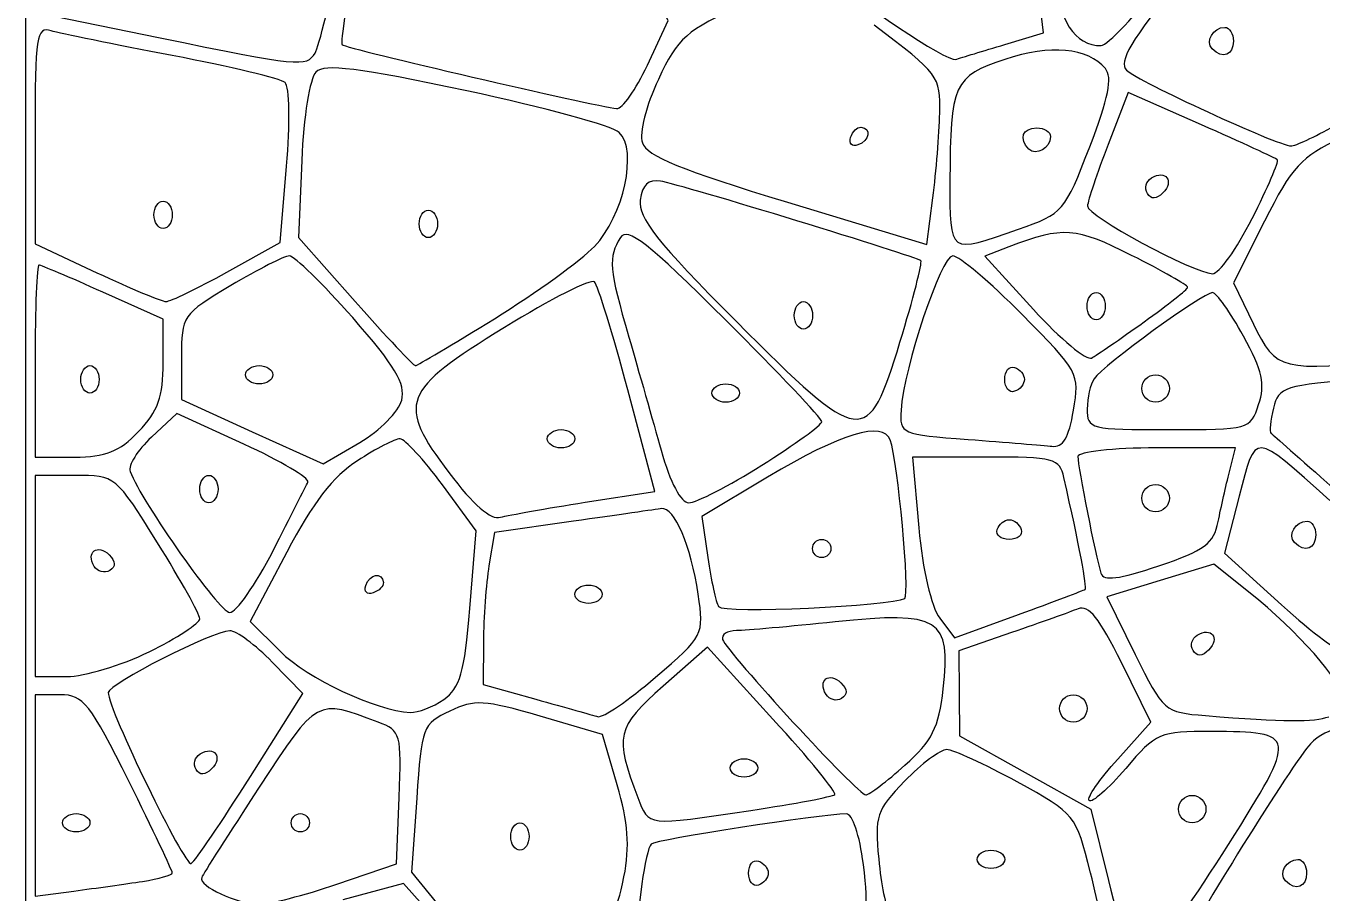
# Model space of a CAD drawing. Extents: x 1 to 601, y -4 to 449.
# Drawn here: x 0.9 to 107.1, y 60.9 to 132 of the extents above; entities that cross this region are included whole.
import ezdxf

# ---------------------------------------------------------------- set-up
doc = ezdxf.new("R2010")
doc.units = 0
doc.layers.get('0').update_dxf_attribs({"linetype": 'CONTINUOUS'})

msp = doc.modelspace()

# ---------------------------------------------------------------- linework, layer by layer
at = {"color": 7}
for points in [[(0.875971, 224.12403), (0.875971, 449.124032), (300.87597, 449.124032), (600.87597, 449.124032), (600.87597, 224.12403), (600.87597, -0.87597), (300.87597, -0.87597), (0.875971, -0.87597)], [(24.586553, 129.76251)], [(81.134175, 130.465095)], [(98.146357, 130.10364)], [(51.829418, 128.774648)], [(75.801795, 124.84566)], [(68.488471, 122.83653)], [(83.10558, 121.894418)], [(92.82339, 118.25688)], [(11.375971, 116.49903)], [(101.41428, 116.199922)], [(33.125971, 115.74903)], [(82.25097, 115.307543)], [(17.354678, 111.79626)], [(87.87597, 108.99903)], [(39.288638, 107.97579)], [(63.875971, 108.24903)], [(92.56347, 107.717993)], [(72.540856, 106.060035)], [(18.875971, 103.37403)], [(5.375971, 102.99903)], [(81.12597, 102.99903)], [(92.37597, 102.24903)], [(31.683818, 101.292975)], [(57.125971, 101.87403)], [(86.76552, 100.460152)], [(101.947688, 100.93653)], [(10.110646, 98.72757)], [(43.625971, 98.12403)], [(61.207651, 95.957805)], [(15.125971, 93.99903)], [(46.727056, 92.914792)], [(92.37597, 93.24903)], [(80.519723, 90.68028)], [(98.628945, 91.32642)], [(104.896358, 89.60364)], [(21.137341, 88.93653)], [(65.375971, 89.12403)], [(6.477661, 87.661695)], [(28.738471, 86.08653)], [(45.875971, 85.37403)], [(55.993666, 85.37403)], [(72.925036, 85.036552)], [(87.713948, 85.771867)], [(10.984351, 80.65527)], [(96.57339, 80.75688)], [(35.141348, 76.74411)], [(66.477668, 77.161695)], [(85.62597, 75.99903)], [(72.947296, 71.342753)], [(14.823383, 71.00688)], [(19.285456, 70.42869)], [(58.625971, 71.12403)], [(60.317026, 67.64379)], [(95.37597, 67.74903)], [(3.875971, 66.62403)], [(22.625971, 66.62403)], [(40.625971, 65.49903)], [(78.87597, 63.62403)], [(10.438471, 61.822193)], [(60.125971, 62.49903)], [(104.146358, 61.85364)], [(26.375971, 61.58808)]]:
    msp.add_lwpolyline(points, close=True, dxfattribs=at)
for points in [[(26.767823, 138.707243), (28.399996, 146.763502), (23.450483, 151.59591), (18.500971, 156.42831), (10.037281, 152.396595), (1.573591, 148.36488), (1.787281, 140.707087), (2.000971, 133.049302), (11.750971, 131.040562)], [(51.829418, 128.774647), (53.539276, 132.425265), (49.336163, 140.587147)], [(81.134175, 130.465095), (84.298507, 131.413155), (83.813167, 135.542663)], [(97.25097, 123.888705), (91.25097, 126.53685), (89.60217, 122.26794)], [(1.625971, 123.041933), (1.625971, 114.10875), (6.688471, 111.74826)], [(17.354678, 111.79626), (21.727246, 114.21849), (22.250288, 120.49758)], [(23.486491, 120.961575), (23.222018, 114.623437), (27.876233, 109.37373)], [(63.312526, 117.527857), (74.750971, 114.056692), (75.239295, 117.902857)], [(102.42915, 115.981418), (99.87663, 110.91279), (101.525753, 107.51841)], [(81.464213, 113.860058), (79.486305, 113.108055), (83.493638, 108.71901)], [(12.125971, 104.383935), (12.125971, 107.936767), (7.181056, 110.155395)], [(1.625971, 104.49903), (1.625971, 96.62403), (4.860646, 96.62403)], [(13.625971, 104.803733), (13.625971, 101.33388), (19.438471, 98.699077), (25.250971, 96.064282), (28.250971, 97.825597)], [(46.727056, 92.914793), (52.453141, 93.801945), (50.220098, 102.150488)], [(18.755588, 97.681477), (13.250971, 100.21122), (11.169166, 98.258812)], [(99.54603, 95.411535), (100.038585, 97.37403), (93.582278, 97.37403)], [(79.580408, 96.62403), (73.563413, 96.62403), (74.084648, 90.81153)], [(4.923338, 95.12403), (1.625971, 95.12403), (1.625971, 86.87403), (1.625971, 78.62403), (4.234351, 78.62403)], [(61.689398, 94.97721), (56.283496, 91.74903), (56.777761, 88.37403)], [(37.269406, 84.213735), (37.798321, 90.563272), (35.023268, 94.343647)], [(100.34694, 93.423923), (99.139658, 88.74903), (103.82031, 84.491048)], [(45.770866, 91.358963), (39.290768, 90.43014), (38.841623, 87.714585)], [(22.260136, 88.829062), (19.269308, 83.13453), (21.710656, 80.69178)], [(101.251665, 85.472482), (98.274173, 87.8307), (93.882113, 86.50089), (89.490053, 85.17108), (91.82661, 80.432783)], [(75.803423, 83.397855), (77.00097, 81.79668), (82.25097, 83.70771)], [(81.68847, 82.224248), (77.37597, 80.736323), (77.398845, 77.24268), (77.42172, 73.74903), (82.811408, 70.74903), (88.201088, 67.74903), (89.63334, 61.892685)], [(38.384221, 81.48975), (38.375971, 77.98047), (42.688471, 76.76406)], [(62.126656, 75.135397), (56.750971, 81.020392), (53.119591, 77.822842)], [(19.285456, 70.42869), (23.573221, 77.224103), (21.077468, 79.79907)], [(90.39057, 71.850593), (93.11553, 74.8668), (90.70212, 79.760948)], [(3.706703, 77.12403), (1.625971, 77.12403), (1.625971, 68.865165), (1.625971, 60.6063), (4.813471, 61.029345)], [(49.362811, 69.725295), (48.154973, 73.880123), (43.033231, 75.374198)], [(26.375971, 61.58808), (31.250971, 63.24903), (31.471448, 68.692553)], [(32.913068, 68.64075), (32.497913, 62.583818), (35.999446, 58.271528)], [(35.476778, 57.576923), (31.840808, 61.654815), (26.849731, 60.303795)], [(51.382583, 61.623472), (51.015316, 58.74903), (56.883143, 55.188937)]]:
    msp.add_lwpolyline(points, dxfattribs=at)
for points in [[(24.586553, 129.76251), (24.888563, 130.251165), (25.870133, 134.276303), (26.767823, 138.707243)], [(28.119331, 138.596257), (27.221926, 134.287582), (26.627086, 130.62291), (26.797463, 130.452532)], [(66.639713, 136.31028), (68.844518, 134.105482), (76.387207, 129.01581), (77.110402, 129.244853)], [(85.122908, 136.448167), (85.539315, 132.413565), (86.85489, 130.37403), (89.040945, 130.37403)], [(89.040945, 130.37403), (89.523998, 130.37403), (91.871543, 132.866467), (94.257713, 135.91278)], [(95.531655, 135.851445), (91.462065, 130.78134), (90.4374, 129.043845), (91.116555, 128.364915)], [(59.738221, 133.764442), (54.968198, 131.594752), (54.343111, 131.04498), (52.731556, 127.601963)], [(2.938471, 131.59296), (1.740541, 131.941755), (1.625971, 131.195303), (1.625971, 123.041933)], [(75.801795, 124.84566), (75.87357, 127.841318), (75.698258, 128.076045), (70.425721, 132.044475)], [(98.146357, 130.10364), (97.54716, 130.702837), (98.2245, 131.87403), (99.170235, 131.87403)], [(99.170235, 131.87403), (99.55839, 131.87403), (99.87597, 131.36778), (99.87597, 130.74903)], [(12.875971, 129.560813), (8.132221, 130.468313), (3.660346, 131.38278), (2.938471, 131.59296)], [(11.750971, 131.040562), (23.276161, 128.666092), (23.872246, 128.606738), (24.586553, 129.76251)], [(99.87597, 130.74903), (99.87597, 129.589223), (98.991, 129.259005), (98.146357, 130.10364)], [(26.797463, 130.452532), (27.086858, 130.163137), (47.537131, 125.40192), (49.310266, 125.21112)], [(77.110402, 129.244853), (77.58309, 129.394553), (79.393793, 129.943665), (81.134175, 130.465095)], [(89.378925, 128.495475), (87.960855, 130.204133), (84.855135, 130.487662), (81.12564, 129.248918)], [(22.137151, 127.343738), (21.787253, 127.655633), (17.619721, 128.653313), (12.875971, 129.560813)], [(37.029676, 126.665385), (28.083563, 128.569095), (25.359451, 128.907585), (24.654676, 128.20308)], [(49.310266, 125.21112), (49.755376, 125.163195), (50.889001, 126.766807), (51.829418, 128.774648)], [(81.12564, 129.248918), (76.953428, 127.863135), (76.651058, 127.193827), (76.636208, 119.31153)], [(24.654676, 128.20308), (24.142028, 127.690628), (23.636521, 124.557015), (23.486491, 120.961575)], [(52.731556, 127.601963), (51.735796, 125.474572), (51.161513, 123.204615), (51.418118, 122.410365)], [(88.097183, 122.069445), (89.647703, 126.096705), (89.98137, 127.769565), (89.378925, 128.495475)], [(91.116555, 128.364915), (92.004592, 127.47717), (103.476135, 122.187135), (104.60238, 122.145997)], [(22.250288, 120.49758), (22.537966, 123.951075), (22.487056, 127.03185), (22.137151, 127.343738)], [(49.518091, 123.25527), (48.958673, 123.78825), (43.338886, 125.322802), (37.029676, 126.665385)], [(75.239295, 117.902857), (75.507878, 120.018255), (75.761003, 123.142515), (75.801795, 124.84566)], [(68.488471, 122.83653), (68.653471, 123.33153), (69.033158, 123.711217), (69.332221, 123.68028)], [(69.332221, 123.68028), (70.228996, 123.587513), (70.055318, 122.558812), (69.088471, 122.23653)], [(83.10558, 121.894418), (82.260945, 122.73906), (82.591163, 123.62403), (83.75097, 123.62403)], [(83.75097, 123.62403), (84.36972, 123.62403), (84.87597, 123.30645), (84.87597, 122.918295)], [(103.48758, 121.008187), (103.35744, 121.135987), (100.55097, 122.43222), (97.25097, 123.888705)], [(104.60238, 122.145997), (104.93316, 122.133922), (106.533682, 122.883405), (108.159105, 123.81153)], [(47.484638, 113.899395), (49.885493, 116.406975), (51.055568, 121.790453), (49.518091, 123.25527)], [(51.418118, 122.410365), (51.763396, 121.34166), (54.650978, 120.156337), (63.312526, 117.527857)], [(69.088471, 122.23653), (68.593471, 122.07153), (68.323471, 122.34153), (68.488471, 122.83653)], [(84.87597, 122.918295), (84.87597, 121.97256), (83.704778, 121.29522), (83.10558, 121.894418)], [(89.60217, 122.26794), (88.695322, 119.920042), (87.935947, 117.64923), (87.91467, 117.221707)], [(108.657068, 122.771505), (105.437108, 121.263352), (104.665373, 120.421958), (102.42915, 115.981418)], [(82.25097, 115.307542), (85.91205, 116.593567), (86.05068, 116.75391), (88.097183, 122.069445)], [(93.163635, 119.52231), (94.316745, 120.234967), (95.060737, 119.258797), (94.09812, 118.29618)], [(101.41428, 116.199922), (102.684727, 118.716667), (103.617712, 120.88038), (103.48758, 121.008187)], [(52.895123, 119.2599), (51.907336, 119.429325), (51.426961, 118.975485), (51.247066, 117.702885)], [(74.252461, 112.731488), (73.894988, 113.066152), (54.575251, 118.97172), (52.895123, 119.2599)], [(76.636208, 119.31153), (76.624733, 113.21154), (76.512285, 113.291722), (82.25097, 115.307543)], [(92.82339, 118.256857), (92.563852, 118.676797), (92.716965, 119.24625), (93.163635, 119.52231)], [(94.09812, 118.29618), (93.559485, 117.757545), (93.13998, 117.744607), (92.82339, 118.25688)], [(11.375971, 116.49903), (11.375971, 117.11778), (11.713471, 117.62403), (12.125971, 117.62403)], [(12.125971, 117.62403), (12.538471, 117.62403), (12.875971, 117.11778), (12.875971, 116.49903)], [(51.247066, 117.702885), (51.044288, 116.268412), (52.627418, 114.267405), (59.109278, 107.765385)], [(87.91467, 117.221707), (87.87492, 116.42382), (96.513795, 111.749895), (98.17767, 111.669052)], [(12.125971, 115.37403), (11.713471, 115.37403), (11.375971, 115.88028), (11.375971, 116.49903)], [(12.875971, 116.49903), (12.875971, 115.88028), (12.538471, 115.37403), (12.125971, 115.37403)], [(33.125971, 115.74903), (33.125971, 116.36778), (33.463471, 116.87403), (33.875971, 116.87403)], [(33.875971, 116.87403), (34.288471, 116.87403), (34.625971, 116.36778), (34.625971, 115.74903)], [(98.17767, 111.669052), (98.687362, 111.644302), (100.143832, 113.683185), (101.41428, 116.199922)], [(33.875971, 114.62403), (33.463471, 114.62403), (33.125971, 115.13028), (33.125971, 115.74903)], [(34.625971, 115.74903), (34.625971, 115.13028), (34.288471, 114.62403), (33.875971, 114.62403)], [(58.229281, 107.887433), (51.874666, 114.21381), (50.192618, 115.52934), (49.615771, 114.62403)], [(91.532678, 113.171123), (86.925953, 115.496595), (85.945148, 115.563705), (81.464213, 113.860058)], [(39.288638, 107.97579), (42.705421, 110.094255), (46.393621, 112.759875), (47.484638, 113.899395)], [(49.615771, 114.62403), (48.604913, 113.037593), (48.687946, 112.060538), (50.309986, 106.454888)], [(22.478431, 113.12403), (22.069748, 113.12403), (19.910761, 112.032683), (17.680673, 110.698807)], [(27.669076, 108.06153), (25.222906, 110.845905), (22.887113, 113.12403), (22.478431, 113.12403)], [(72.540856, 106.060035), (73.620556, 109.59984), (74.390783, 112.601992), (74.252461, 112.731488)], [(76.866893, 113.12403), (75.91509, 113.12403), (72.860446, 104.002208), (72.629791, 100.47114)], [(82.540613, 108.335152), (79.93014, 110.96904), (77.376968, 113.12403), (76.866893, 113.12403)], [(96.12597, 110.558587), (96.12597, 110.720205), (94.058985, 111.895845), (91.532678, 113.171123)], [(1.931056, 112.37403), (1.763258, 112.37403), (1.625971, 108.83028), (1.625971, 104.49903)], [(7.181056, 110.155395), (4.461353, 111.375645), (2.098853, 112.37403), (1.931056, 112.37403)], [(6.688471, 111.74826), (9.472846, 110.449988), (12.027976, 109.384672), (12.366541, 109.3809)], [(12.366541, 109.3809), (12.705106, 109.37715), (14.949773, 110.464035), (17.354678, 111.79626)], [(17.680673, 110.698807), (13.708148, 108.32274), (13.625971, 108.203258), (13.625971, 104.803733)], [(47.494006, 110.99919), (47.222836, 111.274275), (43.903306, 109.591995), (40.117276, 107.260793)], [(50.220098, 102.150488), (48.991921, 106.74219), (47.765183, 110.724105), (47.494006, 110.99919)], [(92.56347, 107.717992), (94.522845, 109.1187), (96.12597, 110.39697), (96.12597, 110.558587)], [(87.87597, 108.99903), (87.87597, 109.61778), (88.21347, 110.12403), (88.62597, 110.12403)], [(98.156445, 110.113223), (97.418932, 110.126647), (89.204625, 104.150475), (88.449952, 103.051463)], [(88.62597, 110.12403), (89.03847, 110.12403), (89.37597, 109.61778), (89.37597, 108.99903)], [(100.697685, 106.550723), (99.626992, 108.504158), (98.483438, 110.107282), (98.156445, 110.113223)], [(27.876233, 109.37373), (30.436051, 106.486395), (32.653261, 104.12403), (32.803381, 104.12403)], [(63.875971, 108.24903), (63.875971, 108.86778), (64.213471, 109.37403), (64.625971, 109.37403)], [(64.625971, 109.37403), (65.038471, 109.37403), (65.375971, 108.86778), (65.375971, 108.24903)], [(83.493638, 108.71901), (85.69767, 106.30503), (87.83847, 104.51925), (88.25097, 104.750603)], [(88.62597, 107.87403), (88.21347, 107.87403), (87.87597, 108.38028), (87.87597, 108.99903)], [(89.37597, 108.99903), (89.37597, 108.38028), (89.03847, 107.87403), (88.62597, 107.87403)], [(31.683818, 101.292975), (32.022301, 102.62709), (31.147043, 104.102708), (27.669076, 108.06153)], [(32.803381, 104.12403), (32.953493, 104.12403), (35.871856, 105.857317), (39.288638, 107.97579)], [(66.125971, 99.5337), (66.125971, 99.804375), (62.572463, 103.563548), (58.229281, 107.887433)], [(59.109278, 107.765385), (69.443071, 97.399447), (69.882203, 97.343692), (72.540856, 106.060035)], [(64.625971, 107.12403), (64.213471, 107.12403), (63.875971, 107.63028), (63.875971, 108.24903)], [(65.375971, 108.24903), (65.375971, 107.63028), (65.038471, 107.12403), (64.625971, 107.12403)], [(86.76552, 100.460152), (87.276728, 103.48596), (87.194153, 103.639875), (82.540613, 108.335152)], [(88.25097, 104.750603), (88.66347, 104.981955), (90.604095, 106.317285), (92.56347, 107.717993)], [(101.525753, 107.51841), (103.369965, 103.722465), (103.798815, 103.616362), (113.28816, 104.608192)], [(40.117276, 107.260793), (31.632638, 102.036465), (31.253656, 101.046158), (35.557523, 95.34573)], [(50.309986, 106.454888), (51.098693, 103.72917), (52.289371, 99.558405), (52.955933, 97.18653)], [(101.947688, 100.93653), (102.508178, 102.595755), (102.263768, 103.693477), (100.697685, 106.550723)], [(10.110646, 98.72757), (11.718083, 100.405365), (12.125971, 101.550172), (12.125971, 104.383935)], [(5.375971, 102.99903), (5.375971, 103.61778), (5.713471, 104.12403), (6.125971, 104.12403)], [(6.125971, 104.12403), (6.538471, 104.12403), (6.875971, 103.61778), (6.875971, 102.99903)], [(18.875971, 103.37403), (18.875971, 103.78653), (19.382221, 104.12403), (20.000971, 104.12403)], [(20.000971, 102.62403), (19.382221, 102.62403), (18.875971, 102.96153), (18.875971, 103.37403)], [(20.000971, 104.12403), (20.619721, 104.12403), (21.125971, 103.78653), (21.125971, 103.37403)], [(21.125971, 103.37403), (21.125971, 102.96153), (20.619721, 102.62403), (20.000971, 102.62403)], [(81.12597, 102.99903), (81.12597, 103.686532), (81.488783, 104.128095), (81.93222, 103.980277)], [(81.93222, 103.980277), (82.375658, 103.832468), (82.73847, 103.390905), (82.73847, 102.99903)], [(92.37597, 102.24903), (92.37597, 102.86778), (92.88222, 103.37403), (93.50097, 103.37403)], [(93.50097, 103.37403), (94.11972, 103.37403), (94.62597, 102.86778), (94.62597, 102.24903)], [(6.125971, 101.87403), (5.713471, 101.87403), (5.375971, 102.38028), (5.375971, 102.99903)], [(6.875971, 102.99903), (6.875971, 102.38028), (6.538471, 101.87403), (6.125971, 101.87403)], [(57.125971, 101.87403), (57.125971, 102.28653), (57.632221, 102.62403), (58.250971, 102.62403)], [(58.250971, 102.62403), (58.869721, 102.62403), (59.375971, 102.28653), (59.375971, 101.87403)], [(81.93222, 102.017783), (81.488783, 101.869965), (81.12597, 102.311528), (81.12597, 102.99903)], [(82.73847, 102.99903), (82.73847, 102.607155), (82.375658, 102.165593), (81.93222, 102.017783)], [(88.449952, 103.051463), (88.146893, 102.610125), (87.893767, 101.489655), (87.887452, 100.56153)], [(93.50097, 101.12403), (92.88222, 101.12403), (92.37597, 101.63028), (92.37597, 102.24903)], [(94.62597, 102.24903), (94.62597, 101.63028), (94.11972, 101.12403), (93.50097, 101.12403)], [(110.75055, 103.018193), (104.00313, 102.512318), (103.594432, 102.384518), (103.157557, 100.643858)], [(28.250971, 97.825597), (29.900971, 98.794327), (31.445746, 100.35465), (31.683818, 101.292975)], [(58.250971, 101.12403), (57.632221, 101.12403), (57.125971, 101.46153), (57.125971, 101.87403)], [(59.375971, 101.87403), (59.375971, 101.46153), (58.869721, 101.12403), (58.250971, 101.12403)], [(72.629791, 100.47114), (72.503648, 98.540032), (72.617941, 98.490143), (78.12597, 98.07165)], [(84.997545, 97.50915), (85.908848, 97.410368), (86.384355, 98.204063), (86.76552, 100.460152)], [(87.887452, 100.56153), (87.876427, 98.936843), (88.12488, 98.87403), (94.563472, 98.87403)], [(94.563472, 98.87403), (101.190022, 98.87403), (101.25732, 98.892855), (101.947688, 100.93653)], [(103.157557, 100.643858), (102.903607, 99.632033), (102.820732, 98.698118), (102.973395, 98.568488)], [(43.625971, 98.12403), (43.625971, 98.53653), (44.132221, 98.87403), (44.750971, 98.87403)], [(44.750971, 98.87403), (45.369721, 98.87403), (45.875971, 98.53653), (45.875971, 98.12403)], [(61.207651, 95.957805), (63.912728, 97.653878), (66.125971, 99.263033), (66.125971, 99.5337)], [(71.734996, 98.02797), (71.141018, 99.627345), (67.753981, 98.598735), (61.689398, 94.97721)], [(4.860646, 96.62403), (7.425661, 96.62403), (8.512561, 97.059525), (10.110646, 98.72757)], [(11.169166, 98.258812), (10.024178, 97.184993), (9.235111, 95.9214), (9.415681, 95.450835)], [(31.547183, 98.12403), (31.161623, 98.12403), (29.587238, 97.313932), (28.048561, 96.323805)], [(35.023268, 94.343647), (33.496988, 96.422857), (31.932751, 98.12403), (31.547183, 98.12403)], [(44.750971, 97.37403), (44.132221, 97.37403), (43.625971, 97.71153), (43.625971, 98.12403)], [(45.875971, 98.12403), (45.875971, 97.71153), (45.369721, 97.37403), (44.750971, 97.37403)], [(72.925036, 85.036552), (73.379633, 85.309793), (72.371663, 96.313665), (71.734996, 98.02797)], [(78.12597, 98.07165), (81.21972, 97.836593), (84.311933, 97.583467), (84.997545, 97.50915)], [(107.787878, 93.06258), (101.4405, 98.760458), (101.721563, 98.746808), (100.34694, 93.423923)], [(102.973395, 98.568488), (103.126065, 98.438865), (105.398062, 96.43392), (108.02229, 94.11306)], [(23.990431, 94.575382), (24.138803, 94.892378), (21.783121, 96.290115), (18.755588, 97.681477)], [(52.955933, 97.18653), (53.699521, 94.54059), (54.577793, 92.87403), (55.228606, 92.87403)], [(93.582278, 97.37403), (90.0009, 97.37403), (87.12597, 97.056503), (87.12597, 96.660945)], [(28.048561, 96.323805), (26.080148, 95.057152), (24.364516, 92.83578), (22.260136, 88.829062)], [(55.228606, 92.87403), (55.812008, 92.87403), (58.502581, 94.261725), (61.207651, 95.957805)], [(85.980968, 94.93653), (85.622303, 96.514425), (85.206593, 96.62403), (79.580408, 96.62403)], [(87.12597, 96.660945), (87.12597, 95.834918), (88.58673, 88.43226), (89.013015, 87.098033)], [(11.673338, 89.584515), (8.231326, 95.107005), (8.210573, 95.12403), (4.923338, 95.12403)], [(9.415681, 95.450835), (10.399501, 92.887043), (16.759703, 83.87403), (17.585078, 83.87403)], [(15.125971, 93.99903), (15.125971, 94.61778), (15.463471, 95.12403), (15.875971, 95.12403)], [(15.875971, 95.12403), (16.288471, 95.12403), (16.625971, 94.61778), (16.625971, 93.99903)], [(35.557523, 95.34573), (37.562183, 92.69058), (38.990821, 91.454865), (39.791941, 91.683135)], [(87.713948, 85.771867), (87.90003, 85.905645), (87.238418, 89.40447), (85.980968, 94.93653)], [(98.628945, 91.32642), (98.862435, 92.493855), (99.275123, 94.332157), (99.54603, 95.411535)], [(15.875971, 92.87403), (15.463471, 92.87403), (15.125971, 93.38028), (15.125971, 93.99903)], [(16.625971, 93.99903), (16.625971, 93.38028), (16.288471, 92.87403), (15.875971, 92.87403)], [(21.137341, 88.93653), (22.558163, 91.720905), (23.842051, 94.258388), (23.990431, 94.575382)], [(92.37597, 93.24903), (92.37597, 93.86778), (92.88222, 94.37403), (93.50097, 94.37403)], [(93.50097, 94.37403), (94.11972, 94.37403), (94.62597, 93.86778), (94.62597, 93.24903)], [(39.791941, 91.683135), (40.456906, 91.872615), (43.577708, 92.426857), (46.727056, 92.914792)], [(55.993658, 85.37403), (55.416241, 89.326823), (54.040306, 92.54322), (52.990861, 92.393408)], [(93.50097, 92.12403), (92.88222, 92.12403), (92.37597, 92.63028), (92.37597, 93.24903)], [(94.62597, 93.24903), (94.62597, 92.63028), (94.11972, 92.12403), (93.50097, 92.12403)], [(52.990861, 92.393408), (52.583918, 92.335357), (49.334926, 91.869818), (45.770866, 91.358963)], [(80.519723, 90.68028), (80.667533, 91.123717), (81.109095, 91.48653), (81.50097, 91.48653)], [(81.50097, 91.48653), (81.892845, 91.48653), (82.334408, 91.123717), (82.482218, 90.68028)], [(74.084648, 90.81153), (74.391113, 87.393967), (75.0993, 84.339292), (75.803423, 83.397855)], [(81.50097, 89.87403), (80.813468, 89.87403), (80.371905, 90.236842), (80.519723, 90.68028)], [(82.482218, 90.68028), (82.630035, 90.236842), (82.188473, 89.87403), (81.50097, 89.87403)], [(93.752655, 87.700418), (97.540493, 88.979587), (98.267738, 89.520368), (98.628945, 91.32642)], [(104.896358, 89.60364), (104.29716, 90.202837), (104.9745, 91.37403), (105.920235, 91.37403)], [(105.920235, 91.37403), (106.30839, 91.37403), (106.62597, 90.86778), (106.62597, 90.24903)], [(6.477691, 87.661695), (5.765026, 88.814805), (6.741203, 89.558798), (7.703813, 88.59618)], [(15.125971, 83.365755), (15.125971, 83.739338), (13.572286, 86.537783), (11.673338, 89.584515)], [(65.375971, 89.12403), (65.375971, 89.53653), (65.713471, 89.87403), (66.125971, 89.87403)], [(66.125971, 89.87403), (66.538471, 89.87403), (66.875971, 89.53653), (66.875971, 89.12403)], [(106.62597, 90.24903), (106.62597, 89.089223), (105.741, 88.759005), (104.896358, 89.60364)], [(7.703813, 88.59618), (8.242448, 88.057545), (8.255393, 87.63804), (7.743113, 87.32145)], [(17.585078, 83.87403), (18.117998, 83.87403), (19.716511, 86.152155), (21.137341, 88.93653)], [(56.777761, 88.37403), (57.049606, 86.51778), (57.450653, 84.708975), (57.668978, 84.354465)], [(66.125971, 88.37403), (65.713471, 88.37403), (65.375971, 88.71153), (65.375971, 89.12403)], [(66.875971, 89.12403), (66.875971, 88.71153), (66.538471, 88.37403), (66.125971, 88.37403)], [(7.743113, 87.32145), (7.323173, 87.061913), (6.753721, 87.215025), (6.477661, 87.661695)], [(28.738471, 86.08653), (29.060753, 87.053385), (30.089446, 87.227055), (30.182221, 86.33028)], [(38.841623, 87.714585), (38.594588, 86.221028), (38.388758, 83.419852), (38.384221, 81.48975)], [(89.013015, 87.098033), (89.22381, 86.438258), (90.49275, 86.59953), (93.752655, 87.700418)], [(29.338471, 85.48653), (28.843471, 85.32153), (28.573471, 85.59153), (28.738471, 86.08653)], [(30.182221, 86.33028), (30.213121, 86.031217), (29.833471, 85.65153), (29.338471, 85.48653)], [(45.875971, 85.37403), (45.875971, 85.78653), (46.382221, 86.12403), (47.000971, 86.12403)], [(47.000971, 86.12403), (47.619721, 86.12403), (48.125971, 85.78653), (48.125971, 85.37403)], [(47.000971, 84.62403), (46.382221, 84.62403), (45.875971, 84.96153), (45.875971, 85.37403)], [(48.125971, 85.37403), (48.125971, 84.96153), (47.619721, 84.62403), (47.000971, 84.62403)], [(52.493828, 78.559065), (56.460331, 81.976328), (56.483431, 82.021305), (55.993666, 85.37403)], [(57.668978, 84.354465), (58.022183, 83.780933), (71.865788, 84.39984), (72.925036, 85.036552)], [(82.25097, 83.70771), (85.13847, 84.758775), (87.596813, 85.68765), (87.713948, 85.771867)], [(108.87597, 76.803172), (108.87597, 78.116077), (105.056655, 82.458877), (101.251665, 85.472482)], [(35.141348, 76.74411), (36.470933, 77.675392), (36.829651, 78.9345), (37.269406, 84.213735)], [(76.090448, 77.610428), (76.759275, 83.390355), (75.766073, 84.006203), (67.224533, 83.107838)], [(87.14484, 84.183638), (86.51571, 83.924333), (84.060345, 83.04261), (81.68847, 82.224248)], [(90.70212, 79.760948), (88.913775, 83.38752), (87.992445, 84.532988), (87.14484, 84.183638)], [(103.82031, 84.491048), (106.394678, 82.14915), (108.70695, 80.46165), (108.958703, 80.741048)], [(10.984351, 80.65527), (13.262243, 81.772447), (15.125971, 82.992165), (15.125971, 83.365755)], [(67.224533, 83.107838), (63.526568, 82.718903), (59.882221, 82.394685), (59.125966, 82.387358)], [(17.582453, 82.37403), (16.229476, 82.37403), (7.627261, 77.993025), (7.620901, 77.30073)], [(21.077468, 79.79907), (19.704803, 81.215295), (18.132046, 82.37403), (17.582453, 82.37403)], [(59.125966, 82.387358), (58.369718, 82.379858), (57.863468, 82.054523), (58.000966, 81.664013)], [(96.57339, 80.756858), (96.313853, 81.176798), (96.466965, 81.74625), (96.913635, 82.02231)], [(96.913635, 82.02231), (98.066745, 82.734968), (98.810738, 81.758798), (97.84812, 80.79618)], [(58.000966, 81.664013), (58.382761, 80.579693), (69.156293, 68.869665), (69.739366, 68.905253)], [(97.84812, 80.79618), (97.309485, 80.257545), (96.88998, 80.244608), (96.57339, 80.75688)], [(4.234351, 78.62403), (5.668966, 78.62403), (8.706466, 79.538085), (10.984351, 80.65527)], [(21.710656, 80.69178), (23.937691, 78.463462), (29.563846, 75.825892), (32.396588, 75.682155)], [(91.82661, 80.432783), (94.133333, 75.755003), (94.20684, 75.690975), (97.582073, 75.419445)], [(66.477691, 77.161695), (65.765026, 78.314805), (66.741203, 79.058798), (67.703813, 78.09618)], [(47.750971, 75.333375), (48.163471, 75.21552), (50.297753, 76.667078), (52.493828, 78.559065)], [(53.119591, 77.822842), (49.276021, 74.438452), (49.121363, 73.754745), (51.052831, 68.68653)], [(67.703813, 78.09618), (68.242448, 77.557545), (68.255393, 77.13804), (67.743113, 76.82145)], [(72.947296, 71.342753), (75.183495, 73.338398), (75.71988, 74.40798), (76.090448, 77.610428)], [(9.331703, 69.989115), (6.129151, 76.43613), (5.586833, 77.12403), (3.706703, 77.12403)], [(7.620901, 77.30073), (7.608676, 75.967448), (13.925341, 62.970525), (14.433068, 63.284318)], [(29.750866, 74.874068), (24.684788, 76.800188), (24.805846, 76.866495), (20.000971, 69.533738)], [(32.396588, 75.682155), (33.026678, 75.650205), (34.261823, 76.128067), (35.141348, 76.74411)], [(43.033231, 75.374198), (38.434306, 76.715768), (37.677571, 76.75749), (35.619856, 75.782978)], [(42.688471, 76.76406), (45.060346, 76.095038), (47.338471, 75.45123), (47.750971, 75.333375)], [(67.743113, 76.82145), (67.323181, 76.561913), (66.753721, 76.715025), (66.477668, 77.161695)], [(85.62597, 75.99903), (85.62597, 76.61778), (86.13222, 77.12403), (86.75097, 77.12403)], [(86.75097, 77.12403), (87.36972, 77.12403), (87.87597, 76.61778), (87.87597, 75.99903)], [(35.619856, 75.782978), (33.404656, 74.733878), (33.314371, 74.495655), (32.913068, 68.64075)], [(86.75097, 74.87403), (86.13222, 74.87403), (85.62597, 75.38028), (85.62597, 75.99903)], [(87.87597, 75.99903), (87.87597, 75.38028), (87.36972, 74.87403), (86.75097, 74.87403)], [(31.471448, 68.692553), (31.684223, 73.945943), (31.624126, 74.161853), (29.750866, 74.874068)], [(67.192718, 68.94078), (67.363013, 69.111075), (65.083283, 71.898653), (62.126656, 75.135397)], [(97.582073, 75.419445), (104.072048, 74.89734), (106.507418, 74.875612), (107.689628, 75.329273)], [(111.309893, 73.825987), (109.925205, 74.87022), (107.54403, 74.53551), (106.187985, 73.10604)], [(98.072918, 74.112548), (93.82056, 74.123573), (93.541755, 74.003573), (91.04628, 71.088165)], [(99.477165, 64.849733), (105.181515, 73.88313), (105.14952, 74.094195), (98.072918, 74.112548)], [(14.823383, 71.006858), (14.563846, 71.426798), (14.716958, 71.99625), (15.163628, 72.27231)], [(15.163628, 72.27231), (16.316746, 72.984968), (17.060731, 72.008798), (16.098121, 71.04618)], [(76.372275, 72.62403), (75.84864, 72.62403), (74.296471, 71.46462), (72.923011, 70.047562)], [(82.139423, 69.977325), (79.491128, 71.433015), (76.89591, 72.62403), (76.372275, 72.62403)], [(106.187985, 73.10604), (104.949653, 71.800642), (95.99976, 57.497715), (96.266888, 57.25101)], [(58.625971, 71.12403), (58.625971, 71.53653), (59.132221, 71.87403), (59.750971, 71.87403)], [(59.750971, 71.87403), (60.369721, 71.87403), (60.875971, 71.53653), (60.875971, 71.12403)], [(69.739366, 68.905253), (70.020751, 68.922428), (71.464313, 70.019295), (72.947296, 71.342753)], [(88.056653, 68.44335), (87.841583, 68.65842), (88.891845, 70.191683), (90.39057, 71.850593)], [(14.433068, 63.284318), (14.743613, 63.47625), (16.927193, 66.691215), (19.285456, 70.42869)], [(16.098121, 71.04618), (15.559486, 70.507545), (15.139973, 70.494608), (14.823383, 71.00688)], [(59.750971, 70.37403), (59.132221, 70.37403), (58.625971, 70.71153), (58.625971, 71.12403)], [(60.875971, 71.12403), (60.875971, 70.71153), (60.369721, 70.37403), (59.750971, 70.37403)], [(91.04628, 71.088165), (89.617058, 69.418448), (88.271723, 68.228273), (88.056653, 68.44335)], [(12.875971, 62.523098), (12.875971, 62.705198), (11.281051, 66.064905), (9.331703, 69.989115)], [(20.000971, 69.533738), (17.525971, 65.756625), (15.407078, 62.431328), (15.292313, 62.14419)], [(49.910813, 62.185343), (50.399926, 64.69461), (50.258138, 66.645473), (49.362811, 69.725295)], [(72.923011, 70.047562), (70.609568, 67.660702), (70.452773, 67.19034), (70.792373, 63.65607)], [(88.165245, 62.510685), (86.959253, 67.311765), (86.93568, 67.34097), (82.139423, 69.977325)], [(51.052831, 68.68653), (51.957181, 66.313515), (51.678863, 66.344835), (60.317026, 67.64379)], [(60.317026, 67.64379), (63.928358, 68.186835), (67.022423, 68.770485), (67.192718, 68.94078)], [(95.37597, 67.74903), (95.37597, 68.36778), (95.88222, 68.87403), (96.50097, 68.87403)], [(96.50097, 68.87403), (97.11972, 68.87403), (97.62597, 68.36778), (97.62597, 67.74903)], [(3.875971, 66.62403), (3.875971, 67.03653), (4.382221, 67.37403), (5.000971, 67.37403)], [(5.000971, 67.37403), (5.619721, 67.37403), (6.125971, 67.03653), (6.125971, 66.62403)], [(22.625971, 66.62403), (22.625971, 67.03653), (22.963471, 67.37403), (23.375971, 67.37403)], [(23.375971, 67.37403), (23.788471, 67.37403), (24.125971, 67.03653), (24.125971, 66.62403)], [(68.134501, 67.35945), (66.036406, 67.3248), (52.473053, 65.221117), (52.128878, 64.876942)], [(69.538208, 63.210675), (69.236423, 65.62608), (68.647088, 67.36791), (68.134501, 67.35945)], [(96.50097, 66.62403), (95.88222, 66.62403), (95.37597, 67.13028), (95.37597, 67.74903)], [(97.62597, 67.74903), (97.62597, 67.13028), (97.11972, 66.62403), (96.50097, 66.62403)], [(5.000971, 65.87403), (4.382221, 65.87403), (3.875971, 66.21153), (3.875971, 66.62403)], [(6.125971, 66.62403), (6.125971, 66.21153), (5.619721, 65.87403), (5.000971, 65.87403)], [(23.375971, 65.87403), (22.963471, 65.87403), (22.625971, 66.21153), (22.625971, 66.62403)], [(24.125971, 66.62403), (24.125971, 66.21153), (23.788471, 65.87403), (23.375971, 65.87403)], [(40.625971, 65.49903), (40.625971, 66.11778), (40.963471, 66.62403), (41.375971, 66.62403)], [(41.375971, 66.62403), (41.788471, 66.62403), (42.125971, 66.11778), (42.125971, 65.49903)], [(41.375971, 64.37403), (40.963471, 64.37403), (40.625971, 64.88028), (40.625971, 65.49903)], [(42.125971, 65.49903), (42.125971, 64.88028), (41.788471, 64.37403), (41.375971, 64.37403)], [(52.128878, 64.876942), (51.920416, 64.668472), (51.584581, 63.204412), (51.382583, 61.623472)], [(93.84468, 56.87403), (94.172498, 56.87403), (96.707115, 60.463095), (99.477165, 64.849733)], [(78.87597, 63.62403), (78.87597, 64.03653), (79.38222, 64.37403), (80.00097, 64.37403)], [(80.00097, 64.37403), (80.61972, 64.37403), (81.12597, 64.03653), (81.12597, 63.62403)], [(60.125971, 62.49903), (60.125971, 63.186532), (60.488783, 63.628095), (60.932221, 63.480277)], [(60.932221, 63.480277), (61.375658, 63.332467), (61.738471, 62.890905), (61.738471, 62.49903)], [(67.529678, 55.33713), (69.898351, 58.812518), (70.025468, 59.31081), (69.538208, 63.210675)], [(70.792373, 63.65607), (70.993988, 61.55781), (71.385811, 59.614185), (71.663086, 59.33691)], [(80.00097, 62.87403), (79.38222, 62.87403), (78.87597, 63.21153), (78.87597, 63.62403)], [(81.12597, 63.62403), (81.12597, 63.21153), (80.61972, 62.87403), (80.00097, 62.87403)], [(104.146358, 61.85364), (103.54716, 62.452837), (104.2245, 63.62403), (105.170235, 63.62403)], [(105.170235, 63.62403), (105.55839, 63.62403), (105.87597, 63.11778), (105.87597, 62.49903)], [(4.813471, 61.029345), (6.566596, 61.262018), (9.097846, 61.6188), (10.438471, 61.822193)], [(10.438471, 61.822193), (11.779096, 62.025585), (12.875971, 62.34099), (12.875971, 62.523098)], [(15.292313, 62.14419), (15.010448, 61.43892), (18.140198, 59.98137), (20.000971, 59.95134)], [(44.858491, 56.337128), (48.907471, 58.60761), (49.302571, 59.064945), (49.910813, 62.185343)], [(60.932221, 61.517783), (60.488783, 61.369965), (60.125971, 61.811528), (60.125971, 62.49903)], [(61.738471, 62.49903), (61.738471, 62.107155), (61.375658, 61.665593), (60.932221, 61.517783)], [(89.37597, 56.90739), (89.37597, 57.338243), (88.83114, 59.859728), (88.165245, 62.510685)], [(89.63334, 61.892685), (90.72762, 57.418252), (91.32315, 56.135168), (92.15709, 56.455185)], [(105.87597, 62.49903), (105.87597, 61.339222), (104.991, 61.009005), (104.146358, 61.85364)], [(20.000971, 59.95134), (20.825971, 59.938065), (23.694721, 60.674565), (26.375971, 61.58808)]]:
    msp.add_open_spline(points, degree=3, dxfattribs=at)

doc.saveas('drawing.dxf')
